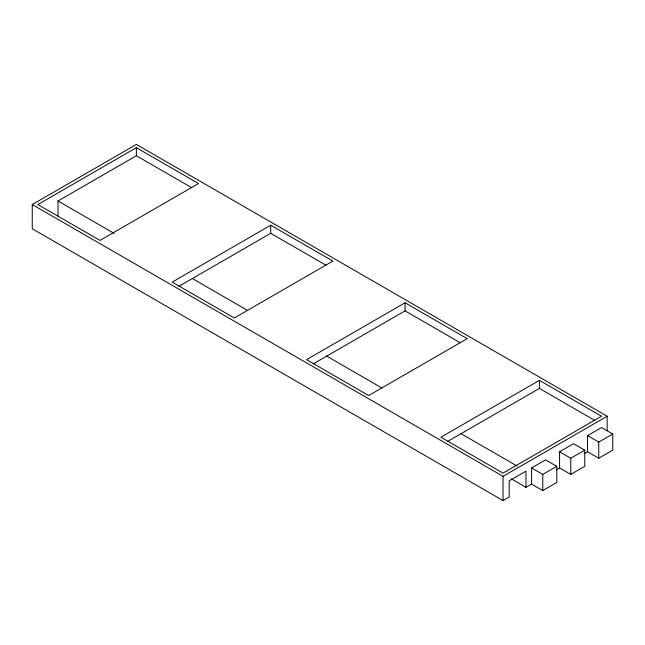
<?xml version="1.0" encoding="UTF-8"?>
<svg xmlns="http://www.w3.org/2000/svg" width="645" height="645" viewBox="0 0 645 645"><rect width="100%" height="100%" fill="white"/><g stroke="black" fill="none" stroke-linecap="round" stroke-linejoin="round"><path stroke-width="0.97" d="M531.577 484.097L531.577 467.939L545.573 459.853L556.772 466.319L556.772 482.476L542.776 490.563L531.577 484.097L525.981 487.33L525.981 471.164L509.187 480.864L509.187 497.021L503.035 500.576L32.25 228.773L32.25 204.538L136.369 144.424L607.155 416.227L607.155 430.771M136.369 147.657L37.845 204.538L99.983 240.408L198.507 183.527L136.369 147.657L136.369 155.735L58.002 200.982L58.002 216.188M270.723 225.218L172.199 282.099L234.337 317.977L332.852 261.096L270.723 225.218L270.723 233.297L178.915 286.299M405.068 302.787L306.544 359.668L368.682 395.538L467.206 338.657L405.068 302.787L405.068 310.866L313.26 363.869M539.422 380.348L440.898 437.229L503.035 473.107L601.551 416.227L539.422 380.348L539.422 388.427L447.614 441.438M32.25 204.538L503.035 476.341L607.155 416.227M559.57 467.939L559.57 451.774L573.566 443.696L584.757 450.162L584.757 466.319L570.769 474.397L559.57 467.939L556.28 469.834M587.563 451.774L587.563 435.617L601.551 427.538L612.75 434.004L612.75 450.162L598.754 458.24L587.563 451.774L585.088 453.201M531.577 467.939L542.776 474.397L556.772 466.319M559.57 451.774L570.769 458.24L584.757 450.162M587.563 435.617L598.754 442.083L612.75 434.004M136.369 155.735L191.605 187.622M270.723 233.297L325.951 265.184M405.068 310.866L460.304 342.753M539.422 388.427L594.65 420.322M58.002 200.982L114.092 233.369M192.347 278.543L247.583 310.43M326.701 356.113L381.929 388M461.046 433.674L517.145 466.061M511.171 478.775L525.981 487.33M598.754 442.083L598.754 458.24M570.769 458.24L570.769 474.397M542.776 474.397L542.776 490.563M503.035 476.341L503.035 500.576"/></g></svg>
